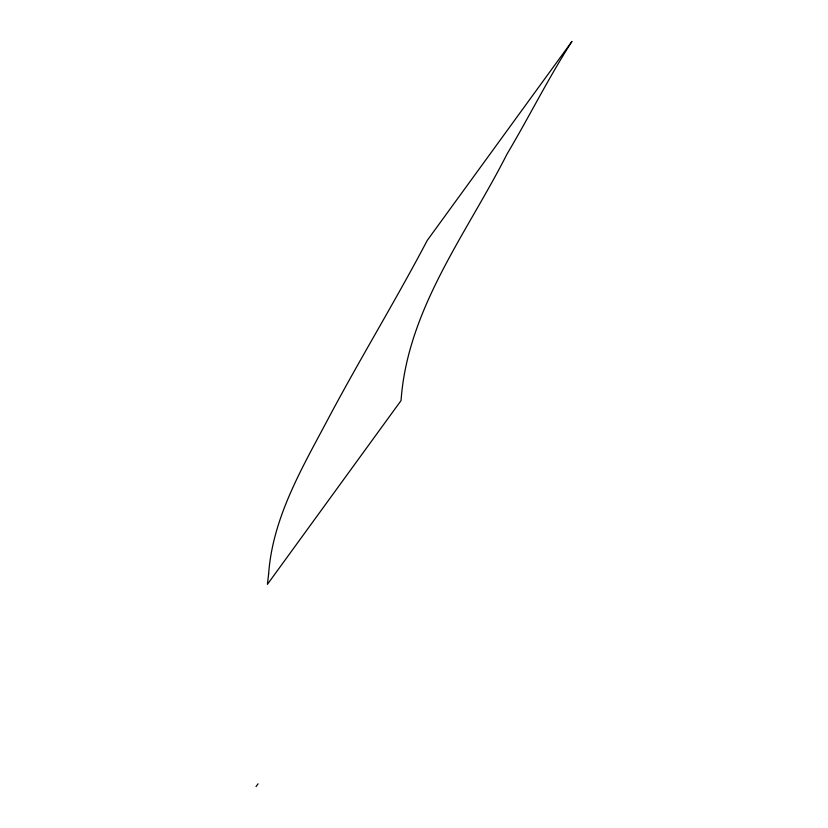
<?xml version="1.0" encoding="UTF-8"?>
<svg xmlns="http://www.w3.org/2000/svg" width="828" height="828" viewBox="0 0 828 828"><rect width="100%" height="100%" fill="white"/><g stroke="black" fill="none" stroke-linecap="round" stroke-linejoin="round"><path stroke-width="1.24" d="M256.028 786.6L258.098 783.795M268.655 573.638L267.413 584.361L401.052 400.576C407.459 308.823 466.888 233.248 507.057 154.008C529.185 116.779 548.509 77.832 571.972 41.4L427.258 240.399C395.856 300.15 360.563 357.851 328.871 417.478C302.882 466.713 272.785 516.744 268.655 573.638"/></g></svg>
